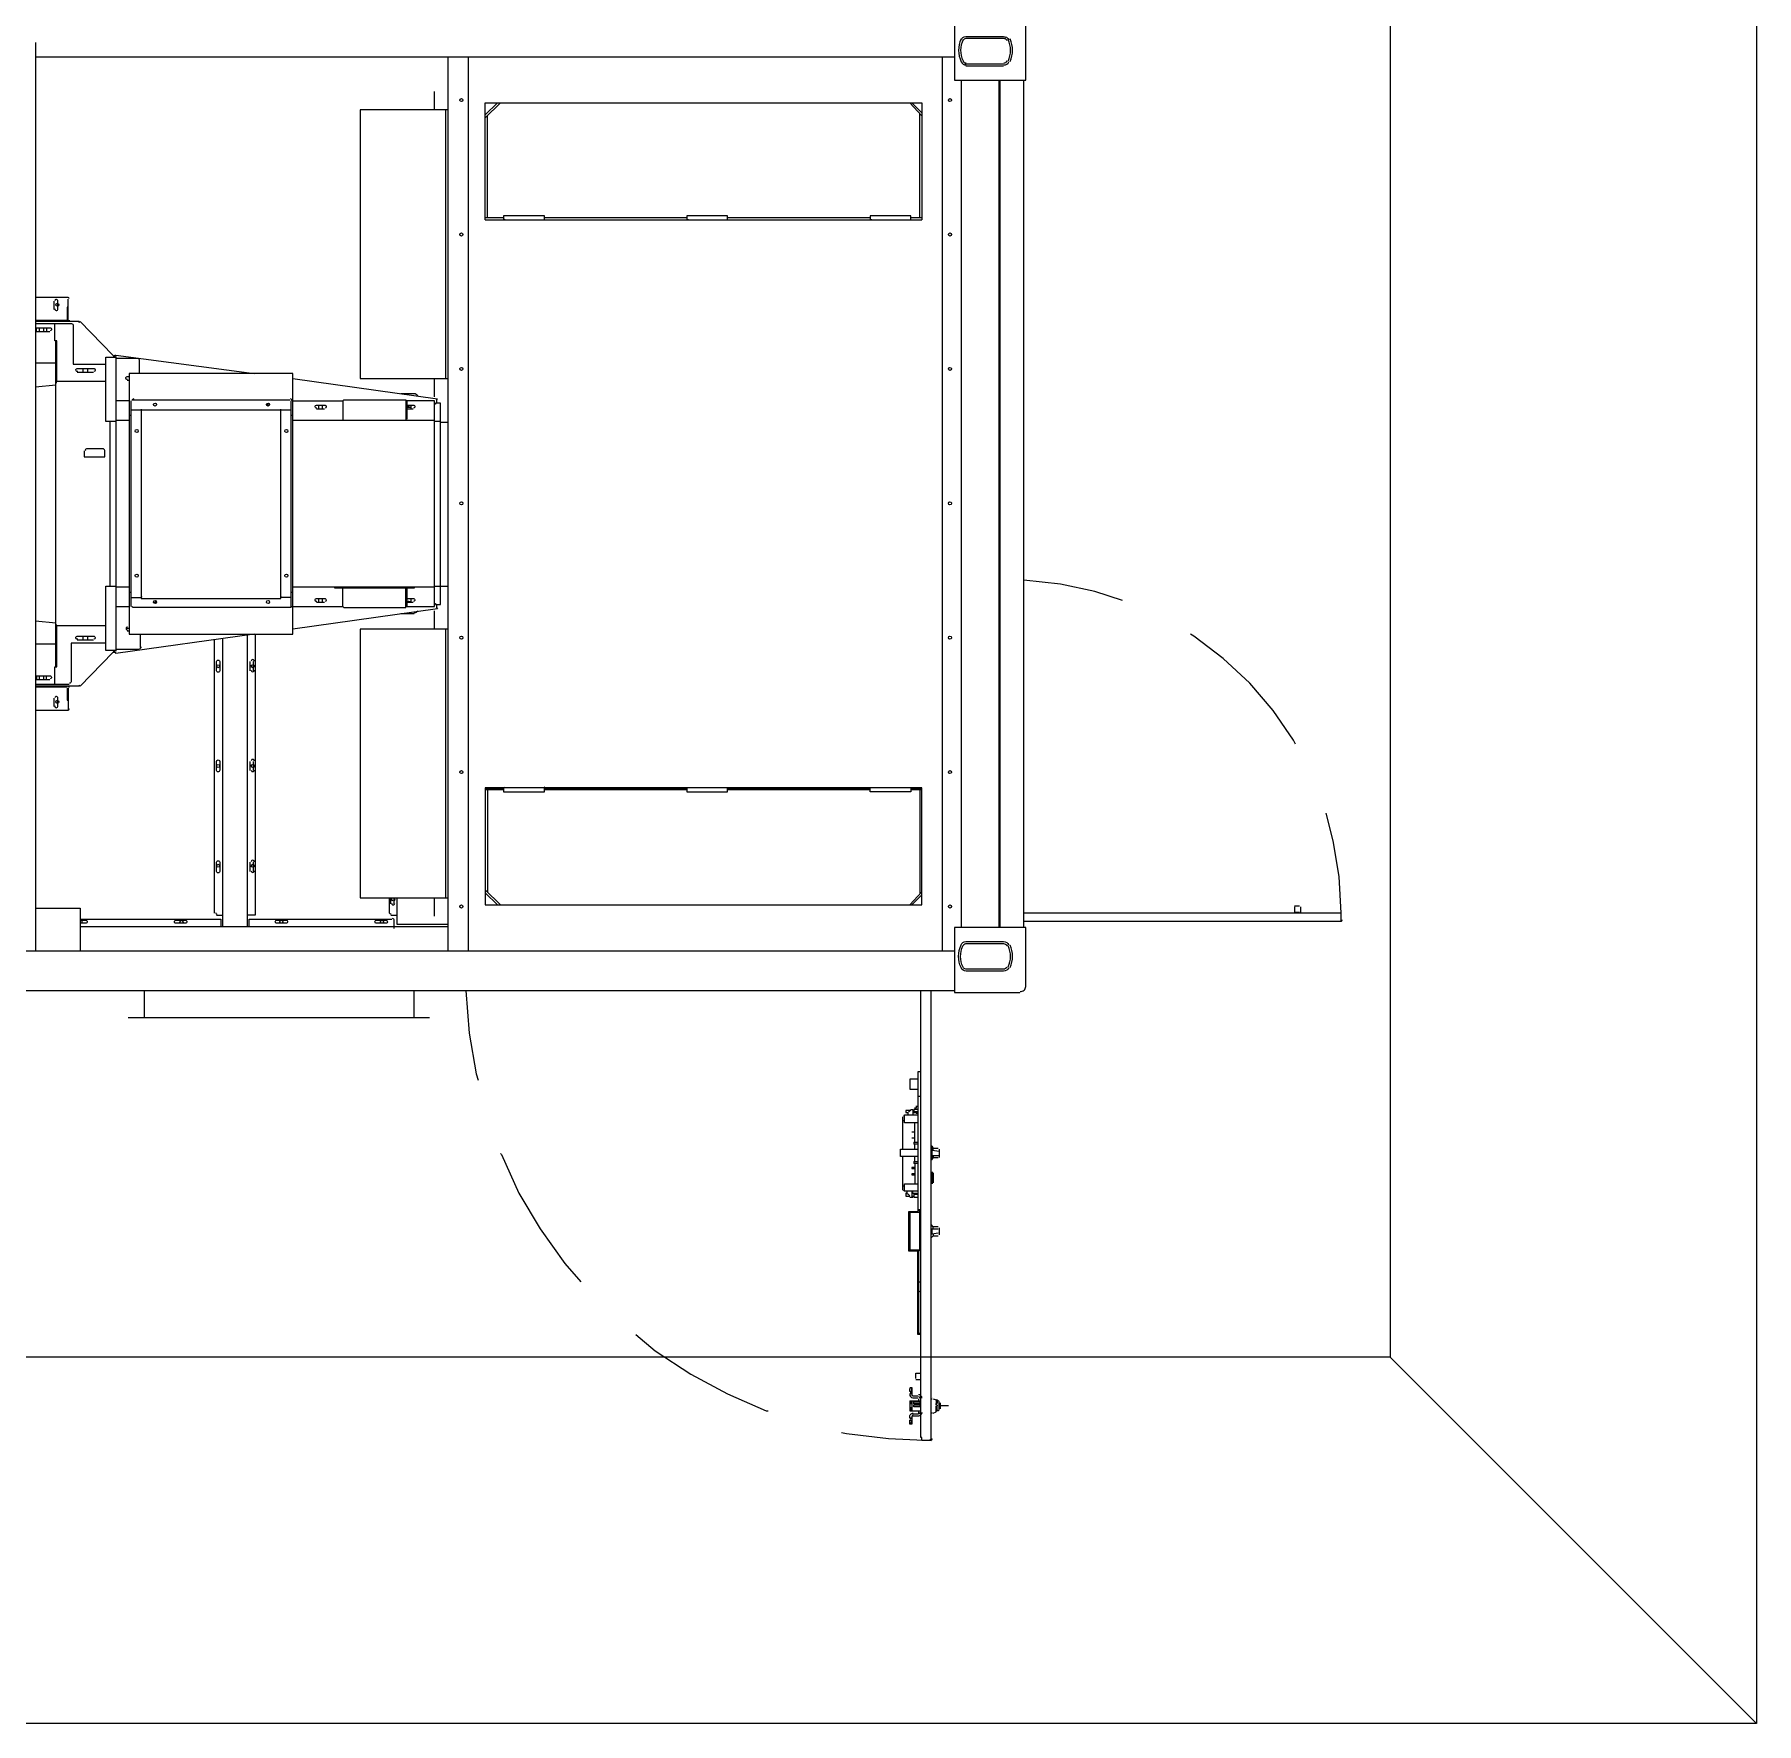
# Model space of a CAD drawing. Header units: feet. Extents: x -17 to 646, y -41 to 598.
# Drawn here: x 8.014 to 9.424, y 17.825 to 19.208 of the extents above; entities that cross this region are included whole.
import ezdxf

# ---------------------------------------------------------------- set-up
doc = ezdxf.new("R2010")
doc.units = ezdxf.units.FT
doc.header["$MEASUREMENT"] = 0
doc.layers.add('PV-EQUIPM', color=255, linetype='Continuous')

msp = doc.modelspace()

# ---------------------------------------------------------------- linework, layer by layer
at = {"layer": 'PV-EQUIPM', "lineweight": 25}
for p, q in [((8.31839, 18.90863), (8.31839, 18.89196)), ((8.33756, 18.40276), (8.09087, 18.40276)), ((8.73759, 18.35859), (8.73759, 18.24358)), ((8.74926, 18.28691), (8.74926, 18.29775)), ((8.73926, 18.24358), (8.73009, 18.24358)), ((8.73926, 18.21274), (8.73009, 18.21274)), ((8.73092, 18.10023), (8.73259, 18.10023))]:
    msp.add_line(p, q, dxfattribs=at)
for points in [[(9.42431, 17.82521), (6.0082, 17.82521), (6.0082, 19.92204), (9.42431, 19.92204)], [(9.12429, 18.12523), (6.30823, 18.12523), (6.30823, 19.62202), (9.12429, 19.62202)], [(8.22588, 18.71695), (8.22588, 18.9303), (8.0917, 18.9303), (8.0917, 18.71695)], [(8.74092, 18.49526), (8.74092, 18.5911), (8.38339, 18.5911), (8.38339, 18.49526)]]:
    msp.add_lwpolyline(points, close=True, dxfattribs=at)
for points in [[(8.8226, 19.22365), (8.76759, 19.22365), (8.76759, 19.17032), (8.82593, 19.17032), (8.82593, 19.22032, 0.4142143)], [(8.16338, 18.68694), (8.16338, 18.69445, -1.0000025), (8.16588, 18.69445), (8.16588, 18.68694, -1.0000025)], [(8.16588, 18.61277), (8.16588, 18.60569, -1.0000025), (8.16338, 18.60527), (8.16338, 18.61277, -1.0000025)], [(8.16338, 18.52277), (8.16338, 18.53027, -1.0000025), (8.16588, 18.53027), (8.16588, 18.52277, -1.0000025)], [(8.13004, 18.48276), (8.13796, 18.48276, -1.0000025), (8.13754, 18.48026), (8.13004, 18.48026, -1.0000025)], [(8.21255, 18.48276), (8.22046, 18.48276, -1.0000024), (8.22005, 18.48026), (8.21255, 18.48026, -1.0000025)], [(8.29422, 18.48276), (8.30214, 18.48276, -1.0000025), (8.30172, 18.48026), (8.29422, 18.48026, -1.0000025)]]:
    msp.add_lwpolyline(points, format="xyb", close=True, dxfattribs=at)
for points in [[(8.77301, 19.20349, -0.2927767), (8.77676, 19.20615), (8.8076, 19.20615, -0.2927766), (8.81218, 19.20349)], [(8.77295, 19.20414, 0.2191759), (8.77301, 19.18548, 0.2927767), (8.77718, 19.18282)], [(8.7746, 19.20373, 0.2273789), (8.77453, 19.18618, 0.2927758), (8.77718, 19.18448)], [(8.80926, 19.20449), (8.77676, 19.20449, 0.2927758), (8.77453, 19.20279)], [(8.01503, 18.9928), (8.04087, 18.9928, -0.414215), (8.04253, 18.99155)], [(8.03087, 18.98322, 1.0000025), (8.03337, 18.9828), (8.03337, 18.98947, 1.0000025), (8.03087, 18.98989)], [(8.04253, 18.97405, -0.414215), (8.0417, 18.9728), (8.0417, 18.99114)], [(8.01503, 18.97113), (8.04462, 18.97113, -0.414215), (8.04587, 18.96947), (8.04587, 18.9378), (8.07254, 18.9378)], [(8.01503, 18.9678), (8.0267, 18.9678, -1.0000025), (8.02712, 18.9653)], [(8.08087, 18.9428), (8.09837, 18.9428, -0.414215), (8.10004, 18.94113), (8.10004, 18.9303)], [(8.04962, 18.93196, -1.0000024), (8.0492, 18.93446), (8.06254, 18.93446, -1.0000025), (8.06295, 18.93196)], [(8.09045, 18.9253, -1.0000024), (8.09004, 18.9278), (8.0917, 18.9278)], [(8.32813, 18.91192, 0.2936095), (8.32506, 18.91363), (8.31422, 18.91363)], [(8.24547, 18.90196, -1.0000025), (8.24505, 18.90446), (8.25172, 18.90446, -1.0000024), (8.25213, 18.90196)], [(8.31922, 18.90446), (8.32422, 18.90446, -1.0000025), (8.32464, 18.90196)], [(8.0717, 18.86196), (8.0717, 18.86738, 0.414215), (8.07004, 18.86863), (8.0567, 18.86863, 0.414215), (8.05587, 18.86738)], [(8.24547, 18.74362, -1.0000025), (8.24505, 18.74612), (8.25172, 18.74612, -1.0000024), (8.25213, 18.74362)], [(8.31922, 18.74612), (8.32422, 18.74612, -1.0000024), (8.32464, 18.74362)], [(8.22505, 18.73987, -0.414215), (8.22338, 18.73862), (8.09504, 18.73862, -0.414215), (8.0942, 18.73987)], [(8.04962, 18.71278, -1.0000024), (8.0492, 18.71528), (8.06254, 18.71528, -1.0000025), (8.06295, 18.71278)], [(8.07254, 18.70945), (8.0442, 18.70945), (8.0442, 18.67778, -0.414215), (8.04295, 18.67694)], [(8.01503, 18.68278), (8.0267, 18.68278, -1.0000025), (8.02712, 18.68028)], [(8.04253, 18.67319, 0.414215), (8.0417, 18.67444), (8.0417, 18.67361)], [(8.03087, 18.65819, 1.0000025), (8.03337, 18.65778), (8.03337, 18.66444, 1.0000025), (8.03087, 18.66486)], [(8.04253, 18.65569, -0.414215), (8.04087, 18.65444), (8.01503, 18.65444)], [(8.3063, 18.48776, -0.414215), (8.30505, 18.4886), (8.30505, 18.5011)], [(8.0517, 18.48276), (8.05628, 18.48276, -1.0000025), (8.05587, 18.48026), (8.0517, 18.48026)], [(8.30714, 18.48443, -0.414215), (8.30839, 18.48276), (8.30839, 18.47609)], [(8.82135, 18.42442, 0.4142141), (8.82593, 18.42859), (8.82593, 18.47693), (8.76759, 18.47693), (8.76759, 18.42359), (8.82093, 18.42359)], [(8.81218, 18.44376, -0.2927767), (8.8076, 18.44109), (8.77718, 18.44109, -0.2927767), (8.77295, 18.44394, -0.2191759), (8.77301, 18.46259, -0.2927767), (8.77676, 18.46526), (8.8076, 18.46526, -0.2927767), (8.81218, 18.46259)], [(8.81066, 18.44446, -0.2927758), (8.8076, 18.44276), (8.77676, 18.44276, -0.2927758), (8.77453, 18.44446, -0.2191759), (8.77446, 18.46172, -0.2927758), (8.77676, 18.46359), (8.8076, 18.46359, -0.2927758), (8.81066, 18.4619)], [(8.74926, 18.05814, -0.414215), (8.74759, 18.05689), (8.74759, 18.05773), (8.74842, 18.05773), (8.74842, 18.42526)], [(8.72993, 18.3261, 0.3425725), (8.73176, 18.32775), (8.73342, 18.32775), (8.73342, 18.32358)], [(8.73795, 18.33052, -0.1704068), (8.73676, 18.33025), (8.73592, 18.33025)], [(8.72842, 18.25941), (8.72759, 18.25941), (8.72759, 18.25691), (8.73092, 18.25691, 0.3425725), (8.7291, 18.25856)], [(8.73926, 18.21316, -0.414215), (8.73759, 18.21191)], [(8.73259, 18.09523), (8.73092, 18.09523), (8.73092, 18.09481, 0.4142143), (8.73342, 18.0919), (8.73759, 18.0919)], [(8.73259, 18.10023), (8.73259, 18.0944, 0.414215), (8.73342, 18.09356), (8.73759, 18.09356)], [(8.73243, 18.08826, -0.0828546), (8.73259, 18.0869), (8.73092, 18.0869)], [(8.73243, 18.08303, 0.0828546), (8.73259, 18.08356), (8.73092, 18.08356), (8.73259, 18.08273), (8.73176, 18.0819), (8.73176, 18.08106)], [(8.73259, 18.07523), (8.73092, 18.07523), (8.73092, 18.07606, -0.4142143), (8.73384, 18.0794)], [(8.73384, 18.07773, 0.414215), (8.73259, 18.07606), (8.73259, 18.07023), (8.73092, 18.07023), (8.73092, 18.07356), (8.73259, 18.07356), (8.73176, 18.07106), (8.73176, 18.07023)], [(8.74092, 18.07981, -0.4142143), (8.73759, 18.0769), (8.73342, 18.0769)], [(8.73926, 18.07981, -0.414215), (8.73759, 18.07856), (8.73342, 18.07856)], [(8.75009, 18.09106), (8.75259, 18.09023), (8.75259, 18.08606, -0.002731), (8.75261, 18.0872)], [(8.75306, 18.08115, 0.1394295), (8.75509, 18.0819), (8.75509, 18.08856, 0.1394295), (8.75306, 18.09014)], [(8.75353, 18.0815, -0.0081002), (8.75344, 18.0841, -0.002731), (8.7534, 18.08514, 0.0467761), (8.7534, 18.08615)]]:
    msp.add_lwpolyline(points, format="xyb", dxfattribs=at)
for points in [[(8.01503, 19.20115), (8.01503, 18.45776)], [(8.01503, 19.18949), (8.76759, 19.18949)], [(8.35256, 19.18949), (8.35256, 18.45776)], [(8.36923, 19.18949), (8.36923, 18.45776)], [(8.75759, 19.18949), (8.75759, 18.45776)], [(8.77593, 19.18365), (8.8076, 19.18365)], [(8.8076, 19.18198), (8.77676, 19.18198)], [(8.77343, 18.47693), (8.77343, 19.17032)], [(8.80426, 18.47693), (8.80426, 19.17032)], [(8.80509, 18.47693), (8.80509, 19.17032)], [(8.82426, 18.47693), (8.82426, 19.17032)], [(8.34172, 19.14615), (8.34172, 19.16115)], [(8.3934, 19.15198), (8.38339, 19.14198)], [(8.38339, 19.13948), (8.3959, 19.15198)], [(8.38339, 19.05614), (8.38339, 19.15198), (8.74092, 19.15198), (8.74092, 19.05614)], [(8.73092, 19.15198), (8.74092, 19.14115)], [(8.73259, 19.15198), (8.74092, 19.14365)], [(8.35256, 19.14615), (8.28089, 19.14615), (8.28089, 18.92613), (8.35256, 18.92613)], [(8.35089, 19.14615), (8.35089, 18.92613)], [(8.38506, 19.05781), (8.38506, 19.14115)], [(8.73926, 19.05781), (8.73926, 19.14281)], [(8.3984, 19.05781), (8.38339, 19.05781)], [(8.38339, 19.05614), (8.74092, 19.05614)], [(8.43173, 19.05614), (8.43173, 19.05947), (8.3984, 19.05947), (8.3984, 19.05614)], [(8.54841, 19.05781), (8.43173, 19.05781)], [(8.58174, 19.05614), (8.58174, 19.05947), (8.54841, 19.05947), (8.54841, 19.05614)], [(8.69842, 19.05781), (8.58174, 19.05781)], [(8.73176, 19.05614), (8.73176, 19.05947), (8.69842, 19.05947), (8.69842, 19.05614)], [(8.74092, 19.05781), (8.73176, 19.05781)], [(8.0417, 18.98447), (8.04087, 18.98447), (8.04087, 18.97363), (8.01503, 18.97363)], [(8.03003, 18.98947), (8.03003, 18.9828)], [(8.0792, 18.94447), (8.07837, 18.9453), (8.0517, 18.9728), (8.05087, 18.97197), (8.05087, 18.9728), (8.01503, 18.9728)], [(8.01587, 18.96447), (8.01587, 18.9678)], [(8.01837, 18.96447), (8.01837, 18.9678)], [(8.0217, 18.9678), (8.0217, 18.96447)], [(8.0242, 18.9678), (8.0242, 18.96447)], [(8.03253, 18.92363), (8.03253, 18.95697), (8.03087, 18.95697), (8.03087, 18.97113)], [(8.0267, 18.96447), (8.01503, 18.96447)], [(8.0317, 18.69028), (8.0317, 18.95697)], [(8.0317, 18.93863), (8.01503, 18.93863)], [(8.08087, 18.89113), (8.07254, 18.89113), (8.07254, 18.94363), (8.08087, 18.94363), (8.08087, 18.70361), (8.07254, 18.70361), (8.07254, 18.75612), (8.08087, 18.75612)], [(8.0792, 18.94363), (8.0792, 18.94447), (8.08004, 18.94447)], [(8.08004, 18.94363), (8.08004, 18.9453), (8.08087, 18.9453), (8.08087, 18.94447), (8.08004, 18.9453)], [(8.08087, 18.9453), (8.19421, 18.9303)], [(8.06254, 18.93113), (8.0492, 18.93113)], [(8.0542, 18.93113), (8.0542, 18.93446)], [(8.05754, 18.93446), (8.05754, 18.93113)], [(8.0917, 18.92446), (8.09004, 18.92446)], [(8.22588, 18.92613), (8.34422, 18.90946), (8.34339, 18.90863), (8.34339, 18.90613)], [(8.34172, 18.91113), (8.34172, 18.92613)], [(8.01503, 18.91946), (8.0317, 18.92113)], [(8.07254, 18.92363), (8.0317, 18.92363)], [(8.0317, 18.9228), (8.03253, 18.9228)], [(8.0917, 18.9078), (8.08087, 18.9078)], [(8.0917, 18.89613), (8.09337, 18.89613)], [(8.09337, 18.73945), (8.09337, 18.9078)], [(8.22422, 18.9003), (8.09337, 18.9003)], [(8.09504, 18.90863), (8.22338, 18.90863)], [(8.10171, 18.90113), (8.10171, 18.74612), (8.21588, 18.74612), (8.21588, 18.90113)], [(8.20588, 18.90446), (8.20505, 18.9053)], [(8.22422, 18.9078), (8.22422, 18.73945)], [(8.22422, 18.89613), (8.22588, 18.89613)], [(8.22588, 18.9078), (8.26672, 18.9078), (8.26755, 18.90863), (8.31839, 18.90863)], [(8.25172, 18.90113), (8.24505, 18.90113)], [(8.24672, 18.90446), (8.24672, 18.90113)], [(8.25005, 18.90113), (8.25005, 18.90446)], [(8.26672, 18.9078), (8.26672, 18.89196)], [(8.34172, 18.9078), (8.31839, 18.9078)], [(8.31839, 18.73945), (8.34172, 18.73945), (8.34172, 18.9078)], [(8.31922, 18.9078), (8.31922, 18.89279)], [(8.31922, 18.9028), (8.32256, 18.9028)], [(8.32422, 18.90113), (8.31922, 18.90113)], [(8.32256, 18.90113), (8.32256, 18.90446)], [(8.34172, 18.74195), (8.34256, 18.74195), (8.34256, 18.74112), (8.34672, 18.74112), (8.34672, 18.90613), (8.34256, 18.90613), (8.34256, 18.9053), (8.34172, 18.9053)], [(8.07587, 18.89113), (8.07587, 18.75612)], [(8.08087, 18.89196), (8.0917, 18.89196)], [(8.22588, 18.89196), (8.34172, 18.89196)], [(8.34672, 18.89113), (8.34172, 18.89113)], [(8.35256, 18.89029), (8.34672, 18.89029)], [(8.05503, 18.86696), (8.05503, 18.86196)], [(8.05503, 18.86196), (8.0717, 18.86196)], [(8.0917, 18.75528), (8.08087, 18.75528)], [(8.34172, 18.75528), (8.22588, 18.75528)], [(8.32506, 18.75528), (8.32506, 18.75445), (8.26005, 18.75445), (8.26005, 18.75528)], [(8.34172, 18.75612), (8.35256, 18.75612)], [(8.9051, 18.74445), (8.8826, 18.75195), (8.85427, 18.75778), (8.82426, 18.76112)], [(8.09337, 18.75112), (8.0917, 18.75112)], [(8.09337, 18.74695), (8.10171, 18.74695)], [(8.11337, 18.74195), (8.11337, 18.74362), (8.11254, 18.74278)], [(8.22422, 18.74695), (8.21588, 18.74695)], [(8.22588, 18.75112), (8.22422, 18.75112)], [(8.22588, 18.73945), (8.26672, 18.73945), (8.26755, 18.73862), (8.31839, 18.73862), (8.31839, 18.75445)], [(8.34339, 18.74112), (8.34339, 18.73862), (8.34422, 18.73778), (8.22588, 18.72111)], [(8.25172, 18.74278), (8.24505, 18.74278)], [(8.24672, 18.74612), (8.24672, 18.74278)], [(8.25005, 18.74278), (8.25005, 18.74612)], [(8.26672, 18.73945), (8.26672, 18.75445)], [(8.31922, 18.75445), (8.31922, 18.73945)], [(8.31922, 18.74362), (8.32256, 18.74362)], [(8.32422, 18.74278), (8.31922, 18.74278)], [(8.32256, 18.74278), (8.32256, 18.74612)], [(8.01503, 18.72778), (8.0317, 18.72611)], [(8.08087, 18.73945), (8.0917, 18.73945)], [(8.32506, 18.73362), (8.31422, 18.73362)], [(8.34172, 18.72111), (8.34172, 18.73612)], [(8.03087, 18.67611), (8.03087, 18.69028), (8.03253, 18.69028), (8.03253, 18.72361)], [(8.0317, 18.72445), (8.03253, 18.72445)], [(8.07254, 18.72361), (8.0317, 18.72361)], [(8.0542, 18.71195), (8.0542, 18.71528)], [(8.05754, 18.71528), (8.05754, 18.71195)], [(8.19421, 18.71695), (8.08087, 18.70111), (8.08087, 18.70195)], [(8.09004, 18.72195), (8.0917, 18.72195)], [(8.0917, 18.71945), (8.09004, 18.71945)], [(8.10087, 18.71695), (8.10087, 18.70611)], [(8.16171, 18.4886), (8.16171, 18.71278)], [(8.16838, 18.47776), (8.16838, 18.71361)], [(8.19505, 18.71695), (8.19505, 18.48693), (8.18838, 18.48693)], [(8.18838, 18.71611), (8.18838, 18.47776)], [(8.35256, 18.72111), (8.28089, 18.72111), (8.28089, 18.5011), (8.35256, 18.5011)], [(8.35089, 18.72111), (8.35089, 18.5011)], [(9.04678, 18.62694), (9.04511, 18.63027), (9.02845, 18.65444), (9.00928, 18.67694), (8.98761, 18.69695), (8.96344, 18.71528), (8.96094, 18.71695)], [(8.0317, 18.70861), (8.01503, 18.70861)], [(8.08087, 18.70195), (8.07837, 18.70195), (8.0517, 18.67444), (8.05087, 18.67528), (8.05087, 18.67444), (8.01503, 18.67444)], [(8.06254, 18.71195), (8.0492, 18.71195)], [(8.0792, 18.70195), (8.0792, 18.70361)], [(8.08004, 18.70195), (8.08004, 18.70361)], [(8.10004, 18.70445), (8.08087, 18.70445)], [(8.19088, 18.68694), (8.19088, 18.69445)], [(8.19338, 18.69445), (8.19338, 18.68694)], [(8.0267, 18.67944), (8.01503, 18.67944)], [(8.01503, 18.67611), (8.04253, 18.67611)], [(8.04087, 18.67361), (8.01503, 18.67361)], [(8.01587, 18.68278), (8.01587, 18.67944)], [(8.01837, 18.67944), (8.01837, 18.68278)], [(8.0217, 18.68278), (8.0217, 18.67944)], [(8.0242, 18.67944), (8.0242, 18.68278)], [(8.04087, 18.67278), (8.04087, 18.66278), (8.0417, 18.66278)], [(8.0417, 18.67278), (8.0417, 18.65528)], [(8.03003, 18.66444), (8.03003, 18.65778)], [(8.19088, 18.60527), (8.19088, 18.61277)], [(8.19338, 18.61277), (8.19338, 18.60527)], [(8.38339, 18.59027), (8.3984, 18.59027)], [(8.3984, 18.58944), (8.38339, 18.58944)], [(8.38506, 18.58944), (8.38506, 18.5061)], [(8.3984, 18.5911), (8.3984, 18.58777), (8.43173, 18.58777), (8.43173, 18.5911)], [(8.54841, 18.59027), (8.43173, 18.59027)], [(8.54841, 18.58944), (8.43173, 18.58944)], [(8.54841, 18.5911), (8.54841, 18.58777), (8.58174, 18.58777), (8.58174, 18.5911)], [(8.69842, 18.59027), (8.58174, 18.59027)], [(8.69842, 18.58944), (8.58174, 18.58944)], [(8.73176, 18.5911), (8.73176, 18.58777), (8.69842, 18.58777), (8.69842, 18.5911)], [(8.73176, 18.59027), (8.74092, 18.59027)], [(8.74092, 18.58944), (8.73176, 18.58944)], [(8.73926, 18.58944), (8.73926, 18.50443)], [(9.08428, 18.4886), (9.08262, 18.5186), (9.07762, 18.54777), (9.07178, 18.57027)], [(8.19088, 18.52277), (8.19088, 18.53027)], [(8.19338, 18.53027), (8.19338, 18.52277)], [(8.30589, 18.4961), (8.30589, 18.5011)], [(8.30839, 18.5011), (8.30839, 18.4961)], [(8.31089, 18.5011), (8.31089, 18.47943), (8.35256, 18.47943)], [(8.34172, 18.4861), (8.34172, 18.5011)], [(8.38339, 18.50776), (8.3959, 18.49526)], [(8.3934, 18.49526), (8.38339, 18.50526)], [(8.73092, 18.49526), (8.74092, 18.5061)], [(8.73259, 18.49526), (8.74092, 18.5036)], [(8.01503, 18.49276), (8.0517, 18.49276), (8.0517, 18.45776)], [(8.16338, 18.48693), (8.16838, 18.48693)], [(8.30589, 18.48693), (8.31089, 18.48693)], [(8.82426, 18.48193), (9.08428, 18.48193), (9.08428, 18.4886), (8.82426, 18.4886)], [(9.04595, 18.49443), (9.05011, 18.49443)], [(9.04595, 18.4936), (9.04595, 18.4886)], [(9.04595, 18.48943), (9.05011, 18.48943)], [(9.05095, 18.4936), (9.05095, 18.4886)], [(8.0517, 18.4836), (8.16671, 18.4836), (8.16671, 18.47776)], [(8.0517, 18.47776), (8.35256, 18.47776)], [(8.19005, 18.47776), (8.19005, 18.4836), (8.30672, 18.4836)], [(6.89661, 18.45776), (8.76759, 18.45776)], [(6.89661, 18.42526), (8.76759, 18.42526)], [(8.10421, 18.40276), (8.10421, 18.42526)], [(8.32506, 18.40276), (8.32506, 18.42526)], [(8.36756, 18.42526), (8.37006, 18.39025), (8.37589, 18.35692), (8.37756, 18.35192)], [(8.74759, 18.05689), (8.74092, 18.05689), (8.74092, 18.05939), (8.74009, 18.05939), (8.74009, 18.42526)], [(8.73759, 18.35275), (8.73092, 18.35275), (8.73092, 18.34442), (8.73759, 18.34442)], [(8.74009, 18.35859), (8.73759, 18.35859)], [(8.74009, 18.33858), (8.73759, 18.33858)], [(8.72509, 18.32192), (8.72509, 18.29525)], [(8.72592, 18.32275), (8.72676, 18.32275)], [(8.72676, 18.31858), (8.72592, 18.31858)], [(8.73759, 18.31692), (8.72676, 18.31692), (8.72676, 18.32358), (8.73759, 18.32358)], [(8.73176, 18.32692), (8.72759, 18.32692), (8.72759, 18.32525), (8.72926, 18.32525), (8.72926, 18.32358)], [(8.73342, 18.32692), (8.73426, 18.32692)], [(8.73342, 18.32525), (8.73676, 18.32525)], [(8.73426, 18.32775), (8.73426, 18.32608)], [(8.73759, 18.32775), (8.73426, 18.32775)], [(8.73426, 18.32608), (8.73759, 18.32608)], [(8.73509, 18.32942), (8.73509, 18.32775)], [(8.73676, 18.32942), (8.73592, 18.32942), (8.73592, 18.32775)], [(8.73676, 18.32442), (8.73676, 18.32608)], [(8.73509, 18.30941), (8.73259, 18.30941)], [(8.73509, 18.30441), (8.73259, 18.30441)], [(8.73509, 18.30108), (8.73509, 18.31692)], [(8.3959, 18.29191), (8.39673, 18.29108), (8.4109, 18.25941), (8.4284, 18.23024), (8.4484, 18.20191), (8.46173, 18.1869)], [(8.73759, 18.28941), (8.72342, 18.28941), (8.72342, 18.29525), (8.73759, 18.29525)], [(8.72509, 18.28941), (8.72509, 18.26191)], [(8.73426, 18.30108), (8.73426, 18.29941)], [(8.73426, 18.30108), (8.73759, 18.30108)], [(8.73759, 18.29941), (8.73426, 18.29941)], [(8.73509, 18.29525), (8.73509, 18.29941)], [(8.73509, 18.28525), (8.73509, 18.28941)], [(8.74926, 18.29775), (8.74842, 18.29775)], [(8.75509, 18.29358), (8.74926, 18.29441), (8.74842, 18.29441)], [(8.74842, 18.29025), (8.75509, 18.29025)], [(8.74926, 18.29775), (8.75009, 18.29608), (8.75426, 18.29608)], [(8.75009, 18.29441), (8.75009, 18.29608)], [(8.75009, 18.29025), (8.75009, 18.28858), (8.75426, 18.28858)], [(8.75509, 18.29525), (8.75509, 18.28858)], [(8.73509, 18.28025), (8.73259, 18.28025), (8.73259, 18.27941), (8.73509, 18.27941)], [(8.73509, 18.27525), (8.73259, 18.27525), (8.73259, 18.27441), (8.73509, 18.27441)], [(8.73426, 18.28525), (8.73426, 18.28358)], [(8.73426, 18.28525), (8.73759, 18.28525)], [(8.73759, 18.28358), (8.73426, 18.28358)], [(8.73509, 18.28358), (8.73509, 18.26691)], [(8.74842, 18.28691), (8.74926, 18.28691)], [(8.75009, 18.28858), (8.74926, 18.28691)], [(8.74926, 18.27691), (8.74926, 18.26691)], [(8.75009, 18.27608), (8.75009, 18.26774)], [(8.72592, 18.26524), (8.72676, 18.26524)], [(8.73759, 18.26108), (8.72676, 18.26108), (8.72592, 18.26191)], [(8.72676, 18.26108), (8.72676, 18.26691), (8.73759, 18.26691)], [(8.72842, 18.26108), (8.72842, 18.25858)], [(8.73259, 18.26108), (8.73259, 18.25608)], [(8.73342, 18.25941), (8.73342, 18.26108)], [(8.73092, 18.25608), (8.73342, 18.25608), (8.73342, 18.25691)], [(8.73259, 18.25941), (8.73676, 18.25941)], [(8.73259, 18.25691), (8.73426, 18.25691)], [(8.73426, 18.25858), (8.73426, 18.25608), (8.73759, 18.25608)], [(8.73426, 18.25858), (8.73759, 18.25858)], [(8.73676, 18.25858), (8.73676, 18.25941)], [(8.73759, 18.21191), (8.73009, 18.21191), (8.73009, 18.24441), (8.73759, 18.24441)], [(8.73092, 18.24441), (8.73092, 18.21191)], [(8.73759, 18.24608), (8.74009, 18.24608)], [(8.73926, 18.21274), (8.73926, 18.24358)], [(8.75426, 18.23191), (8.75009, 18.23191), (8.74842, 18.23358)], [(8.74009, 18.23108), (8.73926, 18.23108)], [(8.73926, 18.22524), (8.74009, 18.22524)], [(8.74009, 18.22191), (8.73926, 18.22191)], [(8.74009, 18.22107), (8.73926, 18.22107)], [(8.74842, 18.23024), (8.75426, 18.23024)], [(8.74842, 18.22607), (8.74926, 18.22607), (8.75426, 18.22691)], [(8.75009, 18.22441), (8.74842, 18.22274)], [(8.74926, 18.22607), (8.74926, 18.23024)], [(8.75009, 18.23024), (8.75009, 18.23191)], [(8.75009, 18.22607), (8.75009, 18.22441), (8.75426, 18.22441)], [(8.75509, 18.23108), (8.75509, 18.22524)], [(8.74009, 18.14357), (8.73759, 18.14357), (8.73759, 18.21274)], [(8.73842, 18.20607), (8.73759, 18.20607)], [(8.74009, 18.1444), (8.73842, 18.1444), (8.73842, 18.21191)], [(8.73842, 18.1869), (8.74009, 18.1869)], [(8.73842, 18.17857), (8.74009, 18.1794)], [(8.73842, 18.1594), (8.73759, 18.1594)], [(8.50674, 18.14357), (8.52257, 18.13023), (8.55174, 18.11107), (8.58174, 18.09523), (8.61341, 18.08106), (8.61508, 18.08106)], [(9.12429, 18.12523), (9.42431, 17.82521)], [(8.73592, 18.10773), (8.73592, 18.1119), (8.74009, 18.1119)], [(8.73592, 18.1069), (8.74009, 18.1069)], [(8.73176, 18.10023), (8.73259, 18.0969), (8.73092, 18.0969), (8.73092, 18.0994)], [(8.73092, 18.0894), (8.73092, 18.08106), (8.74009, 18.08106)], [(8.73092, 18.0894), (8.74009, 18.0894)], [(8.73176, 18.0894), (8.73176, 18.08856), (8.73259, 18.08773), (8.73092, 18.0869)], [(8.73259, 18.0894), (8.73259, 18.08106)], [(8.74009, 18.0869), (8.73426, 18.0869), (8.73426, 18.08856), (8.73926, 18.08856), (8.73926, 18.0844), (8.73426, 18.0844), (8.73426, 18.08606), (8.74009, 18.08606)], [(8.73509, 18.08606), (8.73509, 18.0869)], [(8.73842, 18.0894), (8.73842, 18.09106)], [(8.73842, 18.0794), (8.73842, 18.08106)], [(8.74842, 18.09106), (8.74926, 18.09106)], [(8.74926, 18.0794), (8.74842, 18.0794)], [(8.75009, 18.0794), (8.75259, 18.08023), (8.75259, 18.08523)], [(8.75592, 18.08773), (8.75592, 18.08273)], [(8.76259, 18.08523), (8.75592, 18.08523)], [(8.67508, 18.06356), (8.67925, 18.06273), (8.71342, 18.05856), (8.74842, 18.05689)]]:
    msp.add_lwpolyline(points, dxfattribs=at)
for centre in [(8.36381, 19.15407), (8.76384, 19.15407), (8.36381, 19.04406), (8.76384, 19.04406), (8.03295, 18.98655), (8.36381, 18.93405), (8.76384, 18.93405), (8.11296, 18.90488), (8.20546, 18.90488), (8.09795, 18.88321), (8.22046, 18.88321), (8.36381, 18.82404), (8.76384, 18.82404), (8.09795, 18.76487), (8.22046, 18.76487), (8.11296, 18.7432), (8.20546, 18.7432), (8.36381, 18.71403), (8.76384, 18.71403), (8.16463, 18.6907), (8.19296, 18.6907), (8.03295, 18.66153), (8.16463, 18.60902), (8.19296, 18.60902), (8.36381, 18.60402), (8.76384, 18.60402), (8.16463, 18.52735), (8.19296, 18.52735), (8.30797, 18.49985), (8.36381, 18.49401), (8.76384, 18.49401), (8.13462, 18.48151), (8.2163, 18.48151), (8.2988, 18.48151)]:
    msp.add_circle(centre, 0.00125, dxfattribs=at)
for centre, radius, start, end in [((8.80801, 19.20157), 0.00292, 24.72492, 89.99993), ((8.79301, 19.1949), 0.02042, 334.3799, 25.6201), ((8.79301, 19.1949), 0.02209, 335.27525, 24.72475), ((8.80801, 19.1874), 0.00292, 270.00007, 335.27508), ((8.80801, 19.1874), 0.00458, 270.00001, 335.27521), ((8.40048, 19.05656), 0.00125, 179.9998, 191.53598), ((8.43048, 19.05656), 0.00125, 348.464, 0.00022), ((8.55049, 19.05656), 0.00125, 179.99979, 191.53599), ((8.58049, 19.05656), 0.00125, 348.46401, 0.00021), ((8.7005, 19.05656), 0.00125, 179.9998, 191.53597), ((8.73051, 19.05656), 0.00125, 348.46401, 0.00021), ((8.08876, 19.03043), 0.08596, 264.92617, 265.04193), ((8.09545, 18.90821), 0.00125, 89.99986, 180.00014), ((8.10722, 18.9288), 0.02852, 260.69356, 261.02701), ((8.2112, 18.9288), 0.02852, 278.97299, 279.30644), ((8.2238, 18.90821), 0.00125, 359.99986, 90.00014), ((8.32047, 18.90488), 0.00125, 233.08051, 342.53087), ((8.10722, 18.71928), 0.02852, 98.97299, 99.30644), ((8.2112, 18.71928), 0.02852, 80.69356, 81.02701), ((8.32047, 18.74237), 0.00125, 17.46913, 126.91949), ((8.32547, 18.73737), 0.00292, 270.00003, 335.45099), ((8.09045, 18.72153), 0.00125, 89.99986, 270.00014), ((8.08876, 18.61765), 0.08596, 94.95807, 95.07383), ((8.10046, 18.70653), 0.00125, 269.99986, 0.00014), ((8.19296, 18.69486), 0.00125, 359.99986, 180.00014), ((8.19296, 18.68736), 0.00125, 179.99986, 0.00014), ((8.19296, 18.61319), 0.00125, 359.99986, 180.00014), ((8.19296, 18.60569), 0.00125, 179.99986, 0.00014), ((8.40048, 18.59152), 0.00125, 168.46402, 180.0002), ((8.43048, 18.59152), 0.00125, 359.99979, 11.53598), ((8.55049, 18.59152), 0.00125, 168.464, 180.00021), ((8.58049, 18.59152), 0.00125, 359.99978, 11.53599), ((8.7005, 18.59152), 0.00125, 168.46401, 180.0002), ((8.73051, 18.59152), 0.00125, 359.99979, 11.53598), ((8.19296, 18.53068), 0.00125, 359.99986, 180.00014), ((8.19296, 18.52318), 0.00125, 179.99986, 0.00014), ((8.16379, 18.48901), 0.00125, 179.99986, 270.00014), ((8.30797, 18.49651), 0.00125, 179.99986, 0.00014), ((8.05212, 18.48151), 0.00125, 306.82615, 53.17385), ((9.08387, 18.48318), 0.00125, 269.99986, 0.00014), ((8.79301, 18.45318), 0.02042, 335.27525, 24.72475), ((8.79301, 18.45318), 0.02209, 335.27525, 24.72475), ((8.73717, 18.32483), 0.00125, 51.31602, 59.96947), ((8.74379, 18.26149), 0.01204, 179.56109, 179.85886), ((8.73801, 18.24399), 0.00125, 359.99986, 90.00014), ((8.72217, 18.09565), 0.00958, 0.01596, 7.46617), ((8.73801, 18.09148), 0.00292, 359.99993, 90.00007), ((8.73801, 18.09148), 0.00125, 359.99986, 90.00014), ((8.74967, 18.09065), 0.00125, 76.59703, 86.99739), ((8.72967, 18.08731), 0.00208, 0.01683, 16.43047), ((8.72967, 18.08398), 0.00208, 343.56953, 359.98317), ((8.74967, 18.08065), 0.00125, 273.00259, 283.40298), ((8.83503, 18.08565), 0.08161, 179.73688, 179.96114), ((8.83448, 18.08565), 0.08105, 180.03893, 180.24269), ((8.82969, 18.08565), 0.07626, 176.9515, 178.86844), ((8.72217, 18.07565), 0.00958, 352.56197, 359.95606)]:
    msp.add_arc(centre, radius, start, end, dxfattribs=at)
for points in [[(8.10246, 18.90038), (8.10246, 18.90038), (8.10246, 18.90039), (8.10246, 18.90039)], [(8.10248, 18.90036), (8.10248, 18.90036), (8.10247, 18.90037), (8.10247, 18.90038)], [(8.21596, 18.90039), (8.21596, 18.90039), (8.21596, 18.90038), (8.21595, 18.90038)], [(8.21679, 18.90038), (8.21678, 18.90037), (8.21678, 18.90036), (8.21677, 18.90036)], [(8.10246, 18.74685), (8.10246, 18.74686), (8.10246, 18.74686), (8.10246, 18.74687)], [(8.10247, 18.7477), (8.10247, 18.74771), (8.10248, 18.74772), (8.10248, 18.74772)], [(8.21595, 18.74687), (8.21596, 18.74686), (8.21596, 18.74686), (8.21596, 18.74685)], [(8.21677, 18.74772), (8.21678, 18.74772), (8.21678, 18.74771), (8.21679, 18.7477)], [(8.73259, 18.26142), (8.73259, 18.26143), (8.73259, 18.26144), (8.73259, 18.26145)]]:
    msp.add_open_spline(points, degree=3, dxfattribs=at)

doc.saveas('drawing.dxf')
